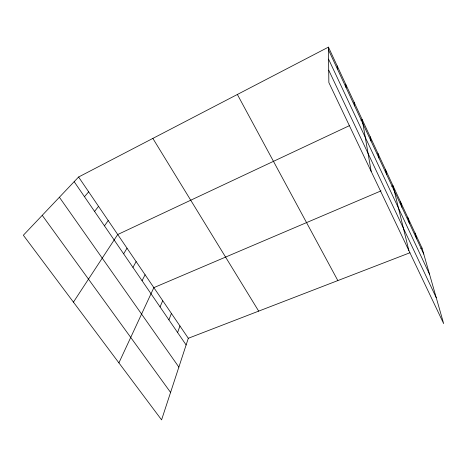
<?xml version="1.0" encoding="UTF-8"?>
<svg xmlns="http://www.w3.org/2000/svg" width="467" height="467" viewBox="0 0 467 467"><rect width="100%" height="100%" fill="white"/><g stroke="black" fill="none" stroke-linecap="round" stroke-linejoin="round"><path stroke-width="0.7" d="M409.956 252.752L188.312 338.277L161.582 419.868L23.35 235.24L78.59 177.016L328.435 47.132L422.051 248.088L443.65 323.584L328.861 82.577L328.435 47.132M177.6 332.527L179.947 325.978M168.914 319.86L171.418 313.445M160.053 306.936L162.72 300.666M118.904 362.865L153.859 287.637L381.043 190.875M142.067 280.708L145.085 274.748M132.949 267.398L136.142 261.602M123.638 253.826L127.018 248.199M73.43 302.126L117.719 234.527L349.678 125.53M104.456 225.853L108.233 220.582M94.567 211.428L98.549 206.356M84.474 196.706L88.672 191.832M360.898 120.258L362.217 119.64L371.177 171.418M391.69 186.339L393.021 185.767L408.876 250.575M420.709 248.602L422.051 248.088M42.24 215.334L170.578 392.414M59.391 197.255L178.873 367.091M74.171 181.675L186.123 344.955M78.59 177.016L188.312 338.277M152.855 138.407L258.683 311.121M237.37 94.474L337.839 280.579M328.715 70.161L436.248 297.707M328.581 59.151L429.541 274.263M328.47 49.87L423.779 254.106M415.035 233.021L416.646 238.83M407.86 217.616L409.361 223.214M400.523 201.872L401.906 207.237M385.579 169.79L386.705 174.658M377.966 153.445L378.953 158.056M370.179 136.732L371.031 141.075M354.068 102.145L354.611 105.892M345.726 84.235L346.105 87.668M337.186 65.905L337.396 68.999"/></g></svg>
